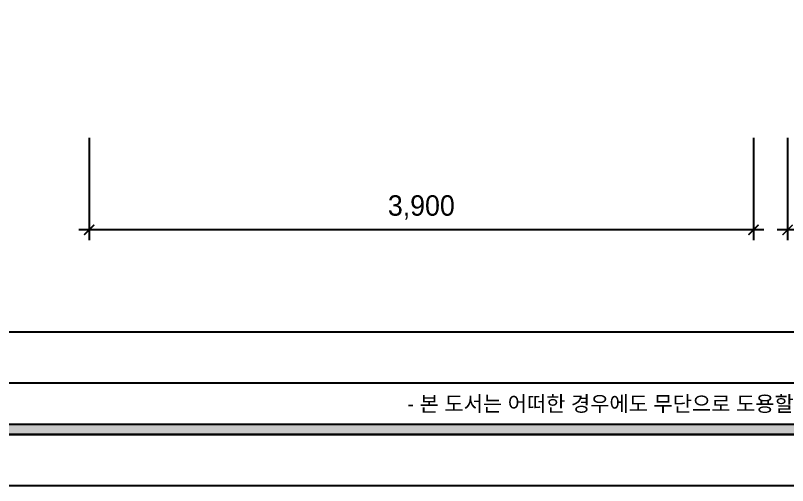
# Model space of a CAD drawing. Header units: inches. Extents: x -63256 to 33689, y -34490 to 100230.
# Drawn here: x -2193 to 2340, y -25287 to -22529 of the extents above; entities that cross this region are included whole.
import ezdxf
from ezdxf.enums import TextEntityAlignment as Align

# ---------------------------------------------------------------- set-up
doc = ezdxf.new("R2010")
doc.units = ezdxf.units.IN
doc.header["$LTSCALE"] = 100
doc.header["$MEASUREMENT"] = 0
for name, color, linetype in [('07-DIM WAL', 5, 'Continuous'), ('FORM(YOURNAME)-1', 1, 'Continuous'), ('FORM(YOURNAME)-11', 1, 'Continuous')]:
    doc.layers.add(name, color=color, linetype=linetype)
doc.styles.add('HY 울릉도 L', font='')
doc.styles.add('YOURNAME', font='')
doc.styles.get('HY 울릉도 L').set_extended_font_data('HY울릉도L')
doc.styles.get('YOURNAME').set_extended_font_data('HYwulM')
doc.dimstyles.new('60', dxfattribs={"dimscale": 60, "dimtxt": 2, "dimasz": 1, "dimexe": 1, "dimexo": 1, "dimgap": 1, "dimtad": 1, "dimdec": 0, "dimrnd": 0.05, "dimdsep": 46, "dimlunit": 6, "dimtxsty": 'HY 울릉도 L', "dimblk": 'ARCHTICK', "dimcen": 2.5, "dimdle": 1, "dimclrd": 133, "dimclre": 133, "dimclrt": 30, "dimadec": 0, "dimazin": 0, "dimtfac": 1, "dimtdec": 0, "dimtix": 1, "dimtmove": 2, "dimatfit": 3, "dimldrblk": 'ARCHTICK', "dimfxl": 1, "dimlwd": -1, "dimlwe": -1, "dimarcsym": 0})

# ---------------------------------------------------------------- blocks, each defined once
blk = doc.blocks.new('FORM-ELEVATION')
at = {"layer": 'FORM(YOURNAME)-11'}
h = blk.add_hatch(color=256, dxfattribs=at)
h.dxf.hatch_style = 1
h.paths.add_polyline_path([(-10309, 35708), (71691, 35708), (71691, 35508), (-10309, 35508)])
h.paths.add_polyline_path([(-10309, -21492), (71691, -21492), (71691, -21692), (-10309, -21692)])
at = {"layer": 'Defpoints', "color": 158}
blk.add_line((62481, -20692), (-10309, -20692), dxfattribs=at)
for points in [[(-10309, -21692), (71691, -21692), (71691, 35708), (-10309, 35708)], [(-8309, 33708), (61071, 33708), (61071, -19692), (-8309, -19692)]]:
    blk.add_lwpolyline(points, close=True, dxfattribs=at)
at = {"layer": 'FORM(YOURNAME)-11', "color": 250}
blk.add_lwpolyline([(-11309, -22692), (72691, -22692), (72691, 36708), (-11309, 36708)], close=True, dxfattribs=at)
at = {"layer": 'FORM(YOURNAME)-11'}
blk.add_lwpolyline([(-10309, -21492), (71691, -21492), (71691, -21692), (-10309, -21692)], close=True, dxfattribs=at)
at = {"layer": 'FORM(YOURNAME)-11', "color": 1, "style": 'YOURNAME'}
blk.add_text("- 본 도서는 어떠한 경우에도 무단으로 도용할 수 없으며 도용시 '지적재산권' 보호에 관한 법률에 의거, 법적 분쟁이 발생합니다.  또한 본 도서에 관한 모든 저작권은 당사에 있습니다. -", height=300, dxfattribs=at).set_placement((28146, -21092), align=Align.MIDDLE_CENTER)
at = {"layer": 'FORM(YOURNAME)-11', "color": 3, "style": 'YOURNAME'}
for tag, height, p in [('1', 451, (71041, -1219)), ('2', 451, (71041, -1863)), ('3', 451, (71041, -3150)), ('4', 451, (71041, -5081)), ('5', 515, (71041, -7398)), ('6', 515, (71041, -9650)), ('7', 515, (71041, -11903)), ('8', 515, (71041, -14155)), ('9', 515, (71041, -16408)), ('10', 515, (66791, -18596)), ('11', 515, (71041, -18660)), ('12', 515, (66791, -20848)), ('13', 515, (71041, -20848))]:
    blk.add_attdef(tag, text='', height=height, dxfattribs=at).set_placement(p, align=Align.MIDDLE_RIGHT)
blk = doc.blocks.new('_ArchTick')
at = {"color": 0, "linetype": 'ByBlock', "const_width": 0.15}
blk.add_lwpolyline([(-0.5, -0.5), (0.5, 0.5)], dxfattribs=at)
blk = doc.blocks.new('*D280')
at = {"layer": '07-DIM WAL', "color": 133, "transparency": 16777216}
for p, q in [((2339.7, -23247.5), (2339.7, -23847.5)), ((6839.7, -23247.5), (6839.7, -23847.5)), ((6899.7, -23787.5), (2279.7, -23787.5))]:
    blk.add_line(p, q, dxfattribs=at)
at = {"layer": 'Defpoints', "color": 0, "transparency": 16777216}
for p in [(2339.7, -23187.5), (6839.7, -23187.5), (2339.7, -23787.5)]:
    blk.add_point(p, dxfattribs=at)
at = {"layer": '07-DIM WAL', "color": 133, "transparency": 16777216, "xscale": 60, "yscale": 60, "zscale": 60, "rotation": 180}
blk.add_blockref('_ArchTick', (2339.7, -23787.5), dxfattribs=at)
at = {"layer": '07-DIM WAL', "color": 133, "transparency": 16777216, "xscale": 60, "yscale": 60, "zscale": 60}
blk.add_blockref('_ArchTick', (6839.7, -23787.5), dxfattribs=at)
at = {"layer": '07-DIM WAL', "color": 30, "transparency": 16777216, "insert": (4589.7, -23655.6), "char_height": 120, "attachment_point": 5, "style": 'HY 울릉도 L'}
blk.add_mtext('4,500', dxfattribs=at)
blk = doc.blocks.new('*D281')
at = {"layer": '07-DIM WAL', "color": 133, "transparency": 16777216}
for p, q in [((-1760.3, -23247.5), (-1760.3, -23847.5)), ((2139.7, -23247.5), (2139.7, -23847.5)), ((2199.7, -23787.5), (-1820.3, -23787.5))]:
    blk.add_line(p, q, dxfattribs=at)
at = {"layer": 'Defpoints', "color": 0, "transparency": 16777216}
for p in [(-1760.3, -23187.5), (2139.7, -23187.5), (-1760.3, -23787.5)]:
    blk.add_point(p, dxfattribs=at)
at = {"layer": '07-DIM WAL', "color": 133, "transparency": 16777216, "xscale": 60, "yscale": 60, "zscale": 60, "rotation": 180}
blk.add_blockref('_ArchTick', (-1760.3, -23787.5), dxfattribs=at)
at = {"layer": '07-DIM WAL', "color": 133, "transparency": 16777216, "xscale": 60, "yscale": 60, "zscale": 60}
blk.add_blockref('_ArchTick', (2139.7, -23787.5), dxfattribs=at)
at = {"layer": '07-DIM WAL', "color": 30, "transparency": 16777216, "insert": (189.7, -23655.5), "char_height": 120, "attachment_point": 5, "style": 'HY 울릉도 L'}
blk.add_mtext('3,900', dxfattribs=at)

msp = doc.modelspace()

# ---------------------------------------------------------------- block references
at = {"layer": 'FORM(YOURNAME)-1', "xscale": 0.3, "yscale": 0.3, "zscale": 0.3}
msp.add_blockref('FORM-ELEVATION', (-3774.7, -18479.9), dxfattribs=at)

# ---------------------------------------------------------------- dimensions: what is measured, and where the dimension line sits
at = {"layer": '07-DIM WAL'}
for base, p1, p2, picture, middle in [((-1760.3, -23787.5), (2139.7, -23187.5), (-1760.3, -23187.5), '*D281', (189.7, -23655.5)), ((2339.7, -23787.5), (6839.7, -23187.5), (2339.7, -23187.5), '*D280', (4589.7, -23655.6))]:
    dim = msp.add_linear_dim(base=base, p1=p1, p2=p2, dimstyle='60', dxfattribs=at)
    dim.commit()
    dim.dimension.update_dxf_attribs({"geometry": picture, "text_midpoint": middle})

doc.saveas('drawing.dxf')
